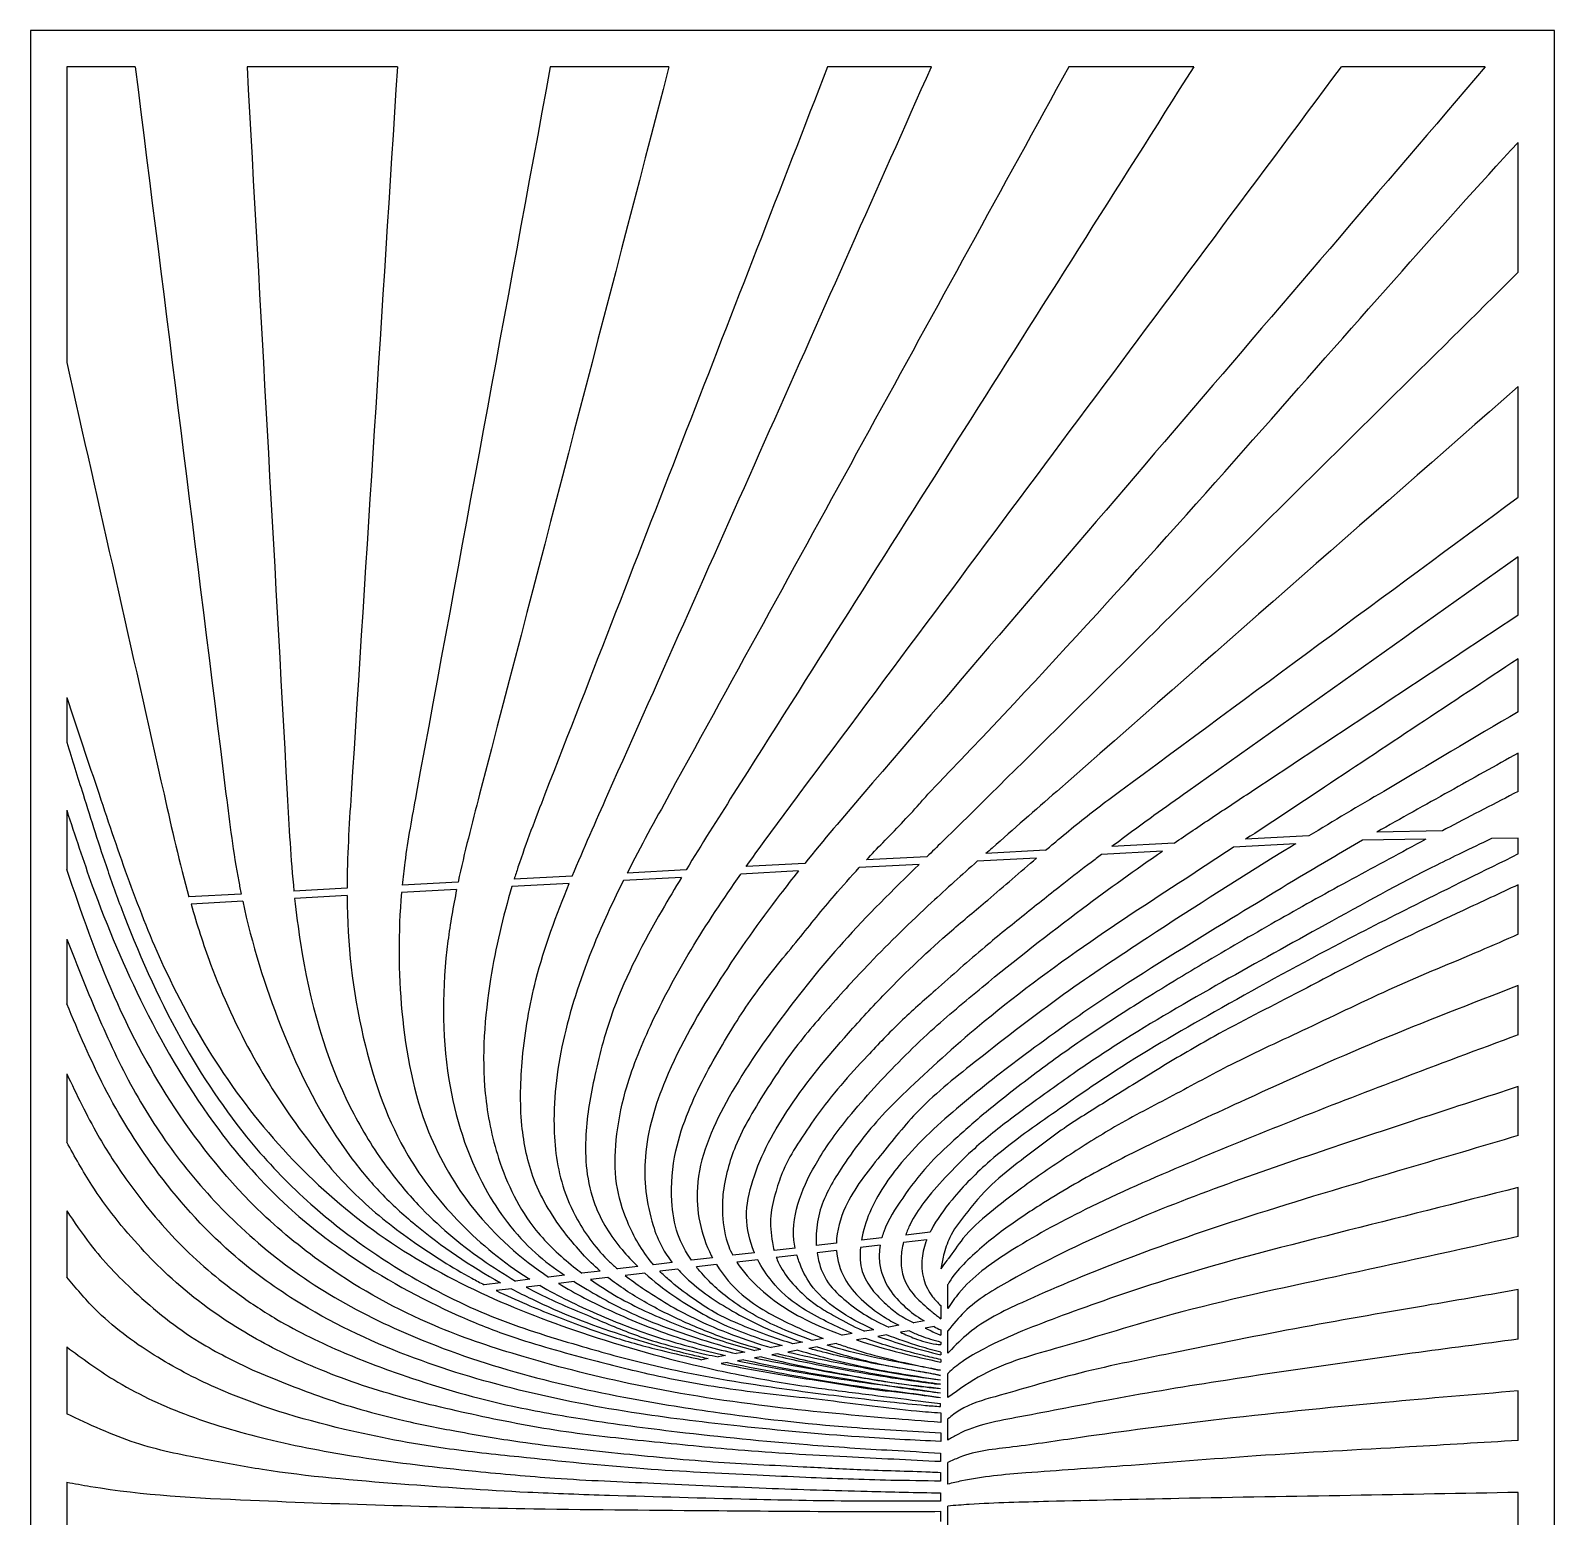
# Model space of a CAD drawing. Header units: millimetres. Extents: x 656 to 2776, y -1386 to 664.
# Drawn here: x 656 to 1706, y -360 to 664 of the extents above; entities that cross this region are included whole.
import ezdxf

# ---------------------------------------------------------------- set-up
doc = ezdxf.new("R2010")
doc.units = ezdxf.units.MM
doc.header["$MEASUREMENT"] = 0

msp = doc.modelspace()

# ---------------------------------------------------------------- linework, layer by layer
for p, q in [((656.2, 663.8), (656.2, -1386.2)), ((1706.2, 663.8), (656.2, 663.8)), ((1706.2, -1386.2), (1706.2, 663.8)), ((681.2, 638.8), (681.2, 435.1)), ((728.4, 638.8), (681.2, 638.8)), ((909, 638.8), (805.4, 638.8)), ((1096.1, 638.8), (1014.3, 638.8)), ((1276.9, 638.8), (1205.4, 638.8)), ((1457.6, 638.8), (1371.5, 638.8)), ((1658.5, 638.8), (1559.4, 638.8)), ((1681.2, 497.3), (1681.2, 586.8)), ((1681.2, 342.5), (1681.2, 418.7)), ((1681.2, 261.4), (1681.2, 301.4)), ((1681.2, 194.7), (1681.2, 231.2)), ((681.2, 204.4), (681.2, 173.7)), ((1681.2, 139.8), (1681.2, 166.2)), ((681.2, 126.8), (681.2, 86)), ((1537, 109.1), (1493.4, 106.8)), ((1617.6, 106.8), (1574, 106.2)), ((1629, 112.7), (1583.7, 111.7)), ((1681.2, 107.6), (1662.8, 107.4)), ((1681.2, 96.7), (1681.2, 107.6)), ((1273.8, 94.8), (1232.1, 92.6)), ((1355.6, 99.3), (1314.5, 97)), ((1436.1, 98.7), (1394.1, 96.4)), ((1444.1, 104.1), (1401.2, 101.8)), ((1527.9, 103.6), (1485.1, 101.3)), ((1107.9, 85.8), (1067.3, 83.6)), ((1185.4, 85), (1145.6, 82.8)), ((1189.6, 90.2), (1149.3, 88.1)), ((1268.4, 89.5), (1227.2, 87.3)), ((1349.4, 93.9), (1308.5, 91.7)), ((950.8, 77.3), (912.3, 75.2)), ((1027.4, 76.4), (987.9, 74.3)), ((1029.5, 81.5), (989.4, 79.4)), ((1104.7, 80.6), (1064.7, 78.4)), ((1681.2, 41.4), (1681.2, 75.5)), ((801.4, 69.1), (765.4, 67.2)), ((802.4, 64.2), (766.8, 62.2)), ((874.3, 73.1), (837.7, 71.1)), ((874.3, 68.1), (838.2, 66.1)), ((949.8, 72.2), (911.8, 70.1)), ((681.2, 38.1), (681.2, -6.5)), ((1681.2, -27.8), (1681.2, 6.1)), ((681.2, -54.7), (681.2, -101.7)), ((1681.2, -97.2), (1681.2, -63.5)), ((1681.2, -166.8), (1681.2, -133.1)), ((681.2, -149.1), (681.2, -194.8)), ((1242.7, -167.6), (1228.7, -169.3)), ((1276.1, -163.7), (1259.2, -165.7)), ((1155, -178), (1140.1, -179.7)), ((1183, -174.7), (1168.5, -176.4)), ((1211.4, -171.3), (1197.6, -172.9)), ((1211.5, -176.3), (1198.1, -177.9)), ((1241.6, -172.8), (1228, -174.4)), ((1273.7, -169), (1257.6, -170.9)), ((1074.6, -187.5), (1060.6, -189.1)), ((1098.3, -184.7), (1085.5, -186.2)), ((1126.1, -181.4), (1111.6, -183.1)), ((1128.8, -186.1), (1115, -187.7)), ((1157.3, -182.7), (1142.8, -184.4)), ((1184.2, -179.5), (1170, -181.2)), ((980.1, -198.6), (968.8, -200)), ((1000.3, -196.2), (990.4, -197.4)), ((1024.1, -193.4), (1013.2, -194.7)), ((1030.7, -197.7), (1019.9, -199)), ((1048.7, -190.5), (1036.1, -192)), ((1054, -194.9), (1042.1, -196.3)), ((1079.4, -191.9), (1065.9, -193.5)), ((1102.1, -189.2), (1089.8, -190.7)), ((987.7, -202.8), (977.1, -204)), ((1007.3, -200.5), (997.8, -201.6)), ((1288.3, -216.3), (1288.3, -199.9)), ((1681.2, -237.5), (1681.2, -203.3)), ((1283.3, -214.2), (1283.3, -223.4)), ((1237.3, -230.9), (1230.9, -232)), ((1254.5, -227.9), (1247.5, -229.1)), ((1271.8, -224.8), (1264.8, -226.1)), ((1278.7, -228.7), (1272.6, -229.8)), ((1283.2, -222.8), (1282.7, -222.9)), ((1188, -239.5), (1181.5, -240.6)), ((1202.4, -237), (1194.8, -238.3)), ((1211.6, -240.4), (1205, -241.6)), ((1222.4, -233.5), (1215.7, -234.6)), ((1231.5, -237), (1225.4, -238)), ((1245.9, -234.4), (1240.1, -235.5)), ((1261.8, -231.7), (1255.6, -232.7)), ((1283.3, -231), (1283.3, -234.6)), ((1283.3, -239.4), (1283.3, -241.2)), ((1288.3, -247), (1288.3, -231.7)), ((681.2, -242.8), (681.2, -288.9)), ((1123.2, -250.8), (1118.8, -251.6)), ((1135.1, -248.7), (1129.9, -249.6)), ((1148.3, -246.4), (1142.4, -247.4)), ((1147.7, -251.6), (1143.2, -252.4)), ((1159.8, -249.5), (1155.1, -250.3)), ((1159.4, -244.5), (1155.2, -245.2)), ((1174.1, -241.9), (1166.5, -243.2)), ((1170.9, -247.5), (1167, -248.2)), ((1184.9, -245.1), (1178, -246.3)), ((1198.2, -242.8), (1192.5, -243.8)), ((1283.3, -246.5), (1283.3, -248.2)), ((1283.3, -251.5), (1283.3, -253.3)), ((1136.3, -253.6), (1132.1, -254.3)), ((1288.3, -277.6), (1288.3, -261.1)), ((1283.2, -283.9), (1283.2, -281.8)), ((1681.2, -307.2), (1681.2, -273.1)), ((1283.3, -288.2), (1283.3, -294.8)), ((1288.3, -306.9), (1288.3, -292.3)), ((1283.3, -301.9), (1283.3, -307.9)), ((1283.2, -315.9), (1283.2, -321.8)), ((1288.2, -337.3), (1288.2, -322.4)), ((681.2, -335.9), (681.2, -383.1)), ((1283.2, -329.2), (1283.2, -335.2)), ((1283.2, -343.3), (1283.2, -348.9)), ((1681.2, -376.9), (1681.2, -343)), ((1283.2, -356), (1283.2, -363)), ((1288.2, -369.3), (1288.2, -352.4))]:
    msp.add_line(p, q)
for points, knots in [([(728.4, 638.8), (749.3, 471.8), (770.1, 304.8), (790.9, 137.8), (793.4, 117.7), (796.3, 94.7), (800.8, 72), (801.4, 69.1)], [-504.362395, -504.362395, -504.362395, -504.362395, 0, 0, 0, 60.852853, 69.519014, 69.519014, 69.519014, 69.519014]), ([(805.4, 638.8), (814.6, 471.8), (823.9, 304.8), (833.1, 137.8), (834.3, 115.6), (835.5, 93.3), (837.7, 71.1)], [-501.898719, -501.898719, -501.898719, -501.898719, 0, 0, 0, 66.919817, 66.919817, 66.919817, 66.919817]), ([(909, 638.8), (898.4, 471.8), (887.8, 304.8), (877.1, 137.8), (875.7, 116.3), (874.4, 94.7), (874.3, 73.1)], [-501.286706, -501.286706, -501.286706, -501.286706, 0, 0, 0, 64.789519, 64.789519, 64.789519, 64.789519]), ([(1014.3, 638.8), (983.5, 471.8), (952.7, 304.8), (921.9, 137.8), (919, 122.2), (915.2, 101.4), (912.8, 80.4), (912.3, 75.2)], [-509.126536, -509.126536, -509.126536, -509.126536, 0, 0, 0, 47.628782, 63.435909, 63.435909, 63.435909, 63.435909]), ([(1096.1, 638.8), (1052.6, 471.8), (1009.1, 304.8), (965.6, 137.8), (960.4, 117.7), (955.1, 97.6), (950.8, 77.3)], [-516.707177, -516.707177, -516.707177, -516.707177, 0, 0, 0, 62.299943, 62.299943, 62.299943, 62.299943]), ([(1205.4, 638.8), (1140.5, 471.8), (1075.6, 304.8), (1010.6, 137.8), (1004.2, 121.2), (996.6, 101.8), (990.3, 82.1), (989.4, 79.4)], [-537.13356, -537.13356, -537.13356, -537.13356, 0, 0, 0, 53.663658, 62.216823, 62.216823, 62.216823, 62.216823]), ([(1029.5, 81.5), (1037.4, 100.5), (1045.7, 119.1), (1054, 137.8), (1128.3, 304.8), (1202.6, 471.8), (1276.9, 638.8)], [543.431282, 543.431282, 543.431282, 543.431282, 604.836396, 604.836396, 604.836396, 1153.447746, 1153.447746, 1153.447746, 1153.447746]), ([(1371.5, 638.8), (1279.8, 471.8), (1188.1, 304.8), (1096.4, 137.8), (1086.5, 119.8), (1076.6, 101.9), (1067.3, 83.6)], [-570.571269, -570.571269, -570.571269, -570.571269, 0, 0, 0, 61.467747, 61.467747, 61.467747, 61.467747]), ([(1457.6, 638.8), (1351.9, 471.8), (1246.1, 304.8), (1140.4, 137.8), (1129.5, 120.6), (1118.5, 103.3), (1107.9, 85.8)], [-593.537705, -593.537705, -593.537705, -593.537705, 0, 0, 0, 61.3974, 61.3974, 61.3974, 61.3974]), ([(1149.3, 88.1), (1161.2, 104.8), (1173.5, 121.3), (1185.8, 137.8), (1310.3, 304.8), (1434.9, 471.8), (1559.4, 638.8)], [520.274778, 520.274778, 520.274778, 520.274778, 582.038783, 582.038783, 582.038783, 1207.028408, 1207.028408, 1207.028408, 1207.028408]), ([(1658.5, 638.8), (1515.6, 471.8), (1372.6, 304.8), (1229.7, 137.8), (1216.2, 122.1), (1202.7, 106.3), (1189.6, 90.2)], [-659.101632, -659.101632, -659.101632, -659.101632, 0, 0, 0, 62.185702, 62.185702, 62.185702, 62.185702]), ([(1232.1, 92.6), (1235.8, 96.6), (1248.1, 109.4), (1262.6, 124.1), (1272.5, 135.6), (1274.4, 137.8), (1435.6, 304.5), (1574.9, 472.2), (1681.2, 586.8)], [513.233145, 513.233145, 513.233145, 513.233145, 529.655543, 566.405079, 575.183445, 575.183445, 575.183445, 1201.679457, 1201.679457, 1201.679457, 1201.679457]), ([(1681.2, 497.3), (1560, 377.5), (1438.8, 257.7), (1317.6, 137.8), (1306.5, 126.9), (1292, 112.5), (1277.3, 98.2), (1273.8, 94.8)], [-511.374319, -511.374319, -511.374319, -511.374319, 0, 0, 0, 46.797356, 61.365946, 61.365946, 61.365946, 61.365946]), ([(681.2, 435.1), (703.5, 336), (725.9, 236.9), (748.2, 137.8), (753.5, 114.2), (758.8, 90.5), (765.4, 67.2)], [-304.589824, -304.589824, -304.589824, -304.589824, 0, 0, 0, 72.733691, 72.733691, 72.733691, 72.733691]), ([(1681.2, 418.7), (1575.2, 325.7), (1469.2, 232.8), (1363.2, 139.8), (1348.3, 126.8), (1332.1, 112.6), (1315.9, 98.3), (1314.5, 97)], [-422.955707, -422.955707, -422.955707, -422.955707, 0, 0, 0, 59.295196, 64.813181, 64.813181, 64.813181, 64.813181]), ([(1355.6, 99.3), (1357.9, 101.2), (1369.7, 111.2), (1386.5, 125), (1401.6, 136.1), (1406.6, 139.8), (1498.1, 207.4), (1589.7, 274.9), (1681.2, 342.5)], [511.909801, 511.909801, 511.909801, 511.909801, 520.981122, 558.193938, 577.095232, 577.095232, 577.095232, 918.311551, 918.311551, 918.311551, 918.311551]), ([(1681.2, 301.4), (1605.3, 247.5), (1529.5, 193.7), (1453.6, 139.8), (1445.8, 134.3), (1428.2, 121.8), (1410.8, 109), (1401.2, 101.8)], [-279.085423, -279.085423, -279.085423, -279.085423, 0, 0, 0, 28.681744, 64.775637, 64.775637, 64.775637, 64.775637]), ([(1444.1, 104.1), (1452.8, 110.1), (1470.5, 122), (1488.4, 133.8), (1497.4, 139.8), (1558.7, 180.3), (1619.9, 220.8), (1681.2, 261.4)], [524.228093, 524.228093, 524.228093, 524.228093, 555.900794, 588.452065, 588.452065, 588.452065, 808.772113, 808.772113, 808.772113, 808.772113]), ([(1681.2, 231.2), (1635.2, 200.8), (1589.3, 170.3), (1543.3, 139.8), (1526.7, 128.8), (1510, 117.8), (1493.4, 106.8)], [-165.425483, -165.425483, -165.425483, -165.425483, 0, 0, 0, 59.894072, 59.894072, 59.894072, 59.894072]), ([(681.2, 204.4), (688.6, 182.2), (696, 160), (703.5, 137.8), (716.9, 97.6), (738.8, 32.3), (785, -52.2), (834.6, -115), (895.6, -167.9), (965.5, -207.3), (1044.4, -237.1), (1107.6, -254.5), (1160.7, -265.3), (1196.5, -271), (1234.2, -275.6), (1261.9, -279.1), (1277.3, -281.1), (1283.2, -281.8)], [-70.057919, -70.057919, -70.057919, -70.057919, 0, 0, 0, 127.07916, 205.963176, 287.668786, 365.99705, 446.609584, 526.941796, 618.684324, 642.730675, 688.933411, 726.796661, 758.964378, 773.532218, 773.532218, 773.532218, 773.532218]), ([(1681.2, 194.7), (1650.3, 176.4), (1619.4, 158.1), (1588.5, 139.8), (1571.3, 129.7), (1554.1, 119.5), (1537, 109.1)], [-107.716928, -107.716928, -107.716928, -107.716928, 0, 0, 0, 59.962791, 59.962791, 59.962791, 59.962791]), ([(681.2, 173.7), (684.9, 161.7), (688.7, 149.8), (692.4, 137.8), (697.9, 120.3), (706.7, 92.4), (727.9, 33.6), (758.2, -33), (804.1, -100.3), (856.1, -152.9), (910.9, -191.8), (972.5, -223.1), (1028, -240.2), (1088.3, -257.2), (1148.5, -268.2), (1205.8, -275.8), (1244.8, -280.2), (1268.2, -282.7), (1279.8, -283.6), (1283.2, -283.9)], [-37.5669, -37.5669, -37.5669, -37.5669, 0, 0, 0, 55.120992, 87.741302, 187.593633, 273.645931, 330.606463, 408.644947, 474.239303, 536.956798, 582.365017, 662.279856, 720.226252, 755.720569, 780.151192, 790.6226, 790.6226, 790.6226, 790.6226]), ([(1681.2, 166.2), (1665.4, 157.4), (1649.6, 148.6), (1633.8, 139.8), (1617.1, 130.5), (1600.3, 121.2), (1583.7, 111.7)], [-54.217477, -54.217477, -54.217477, -54.217477, 0, 0, 0, 57.515474, 57.515474, 57.515474, 57.515474]), ([(1681.2, 139.8), (1665.4, 131.7), (1648, 122.7), (1630.6, 113.6), (1629, 112.7)], [0, 0, 0, 0, 53.381606, 58.809045, 58.809045, 58.809045, 58.809045]), ([(681.2, 126.8), (686.9, 109.4), (702, 63.2), (733.8, -12), (778.3, -87.4), (827.8, -143.5), (883.6, -186.8), (934.9, -215.1), (990.4, -237.5), (1034.4, -249.5), (1087, -263.1), (1142.8, -273.1), (1204.9, -278.9), (1251.8, -285.8), (1277.7, -287.8), (1283.3, -288.2)], [0, 0, 0, 0, 54.843271, 145.812918, 244.505616, 316.170143, 368.546018, 455.851199, 490.871588, 547.885935, 592.41539, 653.89244, 717.804165, 779.316829, 795.940847, 795.940847, 795.940847, 795.940847]), ([(1574, 106.2), (1566.6, 102), (1536.3, 84.4), (1476.9, 48), (1405.6, 4.8), (1343.9, -39.1), (1296.5, -75.8), (1258.5, -110.5), (1235.9, -143.3), (1229.8, -162.7), (1228.7, -169.3)], [68.686396, 68.686396, 68.686396, 68.686396, 94.039827, 173.75345, 277.672578, 344.030866, 400.768924, 457.406741, 498.237175, 518.073187, 518.073187, 518.073187, 518.073187]), ([(1617.6, 106.8), (1600.5, 97.7), (1566.9, 79.7), (1516.7, 51.8), (1468.2, 23.8), (1423.2, -3.5), (1382.8, -29.4), (1347.4, -55.1), (1317.3, -78.3), (1293.3, -99.4), (1273.1, -118.3), (1257.2, -139.6), (1246.3, -156.3), (1243.1, -166.2), (1242.7, -167.6)], [71.650913, 71.650913, 71.650913, 71.650913, 129.659784, 186.115913, 243.951171, 297.538583, 344.250029, 387.655796, 428.806698, 458.264128, 483.42036, 511.530003, 538.176473, 542.469553, 542.469553, 542.469553, 542.469553]), ([(1662.8, 107.4), (1647.4, 100), (1609.9, 82), (1550, 49), (1476.7, 8.4), (1419, -24.8), (1375.5, -53.6), (1346.3, -74.8), (1322.2, -92.6), (1302.4, -109.6), (1287.1, -125.2), (1272.3, -141.7), (1263.4, -155.2), (1260.1, -163.2), (1259.2, -165.7)], [24.973775, 24.973775, 24.973775, 24.973775, 62.188788, 149.544412, 230.334248, 313.607335, 348.848838, 386.81525, 422.019239, 438.696256, 464.922662, 487.503327, 505.267144, 513.155406, 513.155406, 513.155406, 513.155406]), ([(1394.1, 96.4), (1391.7, 94.6), (1383, 87.9), (1365.2, 74.2), (1340.9, 54.8), (1311, 30.8), (1283, 5.7), (1255.2, -18.6), (1234, -41), (1214.2, -62.4), (1198.2, -82.8), (1184.9, -102.3), (1175, -119.3), (1169.5, -136.2), (1165.2, -152.8), (1166.5, -166.7), (1168.1, -174.6), (1168.5, -176.4)], [73.740505, 73.740505, 73.740505, 73.740505, 82.694454, 106.574434, 141.216012, 176.010541, 221.504046, 253.991805, 286.692353, 314.06185, 341.356144, 364.37968, 384.834975, 400.135675, 417.515585, 435.899934, 441.415188, 441.415188, 441.415188, 441.415188]), ([(1183, -174.7), (1182.6, -172.9), (1180.7, -161.7), (1184.9, -140.2), (1199.1, -111.9), (1217.4, -86.9), (1243.6, -57.1), (1273.9, -26.6), (1322.4, 14), (1375.3, 55.7), (1417.5, 85.8), (1436.1, 98.7)], [130.316871, 130.316871, 130.316871, 130.316871, 135.748379, 164.469139, 193.551751, 230.365568, 257.147813, 312.566676, 359.070943, 446.752679, 514.625918, 514.625918, 514.625918, 514.625918]), ([(1485.1, 101.3), (1478.6, 97), (1447.4, 76.6), (1388.6, 38.7), (1320, -11.5), (1272, -54.6), (1237.9, -87.6), (1216.3, -116.1), (1199.8, -144.6), (1197.3, -163.4), (1197.5, -170.9), (1197.6, -172.9)], [69.819969, 69.819969, 69.819969, 69.819969, 93.214874, 181.720218, 279.494219, 347.862193, 375.161289, 421.716606, 455.227125, 471.843158, 477.840847, 477.840847, 477.840847, 477.840847]), ([(1527.9, 103.6), (1526.9, 103.1), (1492.5, 82.1), (1439, 47.9), (1366.3, -0.2), (1314.4, -40.6), (1269.8, -75.7), (1241.4, -111.6), (1218.2, -140.1), (1211.7, -162.7), (1211.4, -171.3)], [70.581991, 70.581991, 70.581991, 70.581991, 73.956906, 191.405655, 261.197007, 335.211894, 389.057329, 430.220765, 472.652801, 498.227354, 498.227354, 498.227354, 498.227354]), ([(1681.2, 96.7), (1657.5, 85), (1615.1, 64.1), (1544.9, 28.6), (1474.5, -10.2), (1409.2, -48), (1358.6, -83.5), (1320.6, -110), (1293.1, -137.9), (1280.3, -155.2), (1276.3, -163.3), (1276.1, -163.7)], [0, 0, 0, 0, 79.203191, 141.813336, 235.913825, 320.469105, 367.806177, 421.569022, 459.031863, 484.705904, 485.897995, 485.897995, 485.897995, 485.897995]), ([(1283.3, -294.8), (1271.4, -293.9), (1231.7, -290.7), (1159.7, -284.1), (1073.9, -270.4), (997.3, -250.9), (926.5, -227), (866.9, -194.1), (805.3, -144.4), (754.7, -81.7), (710.9, -0.6), (691.3, 56.5), (681.2, 86)], [0.794106, 0.794106, 0.794106, 0.794106, 36.330479, 120.525982, 217.585223, 296.63882, 357.305023, 441.498423, 499.092681, 593.852074, 680.933506, 774.518409, 774.518409, 774.518409, 774.518409]), ([(1185.4, 85), (1181.1, 79.7), (1162.1, 55.6), (1129.2, 8.9), (1094.5, -50.3), (1076.5, -109.1), (1081, -149.4), (1090.3, -173.3), (1095.7, -181.3), (1098.3, -184.7)], [68.922672, 68.922672, 68.922672, 68.922672, 89.374524, 161.02242, 240.15151, 294.616365, 342.270504, 358.369699, 371.092521, 371.092521, 371.092521, 371.092521]), ([(1111.6, -183.1), (1107.7, -177.5), (1100.7, -164.6), (1096.7, -138.5), (1099.2, -109.5), (1111.4, -73), (1131.3, -36.5), (1156.4, 3.4), (1184.2, 36.3), (1207, 65), (1221.4, 81), (1227.2, 87.3)], [193.495484, 193.495484, 193.495484, 193.495484, 213.780323, 236.842506, 271.638911, 300.142534, 351.687254, 395.978216, 441.373849, 480.450216, 506.031936, 506.031936, 506.031936, 506.031936]), ([(1268.4, 89.5), (1250.5, 72.1), (1216.6, 38.6), (1172.3, -16.7), (1135, -70.9), (1110.4, -127.5), (1118, -166), (1125.8, -180.8), (1126.1, -181.4)], [68.962387, 68.962387, 68.962387, 68.962387, 143.861156, 211.906771, 280.657062, 342.394859, 390.237055, 392.041827, 392.041827, 392.041827, 392.041827]), ([(1308.5, 91.7), (1297.9, 82.3), (1272.6, 59.6), (1238, 26), (1205.4, -9.7), (1181.4, -37.9), (1164.4, -63.7), (1151.8, -84), (1142.1, -102.7), (1136.2, -120.8), (1132.9, -136.7), (1132.7, -154.6), (1135, -169), (1139, -177.7), (1140.1, -179.7)], [72.868174, 72.868174, 72.868174, 72.868174, 115.27324, 174.874611, 217.428254, 260.356702, 285.860681, 309.88892, 331.992805, 348.888806, 366.789695, 380.438739, 402.661389, 409.413754, 409.413754, 409.413754, 409.413754]), ([(1155, -178), (1155, -177.8), (1151.7, -170), (1147.6, -153), (1155.4, -117.5), (1179.3, -74.2), (1213.3, -33.4), (1250.6, 7.1), (1282.8, 37.6), (1318.8, 67.4), (1338.1, 84.3), (1349.4, 93.9)], [154.06185, 154.06185, 154.06185, 154.06185, 154.555384, 179.457682, 204.69718, 261.479233, 326.343745, 363.68658, 426.5977, 459.302027, 503.689805, 503.689805, 503.689805, 503.689805]), ([(987.9, 74.3), (981.6, 53.4), (970.7, 6.5), (965.8, -57.4), (977.7, -116.6), (998.2, -159), (1022.8, -181.7), (1034.2, -190.6), (1036.1, -192)], [67.545457, 67.545457, 67.545457, 67.545457, 132.886695, 211.729971, 257.391995, 313.110736, 349.281315, 356.500835, 356.500835, 356.500835, 356.500835]), ([(1048.7, -190.5), (1040.2, -183.1), (1022.5, -163.8), (1001.6, -130.3), (992.9, -87.6), (994.3, -40.9), (1003.8, 15.6), (1018.5, 54.7), (1027.4, 76.4), (1027.4, 76.4)], [250.153574, 250.153574, 250.153574, 250.153574, 284.110417, 328.209686, 366.646016, 413.086313, 467.738737, 537.829114, 537.895492, 537.895492, 537.895492, 537.895492]), ([(1064.7, 78.4), (1058, 65), (1042.3, 31.6), (1023.3, -23.1), (1014.6, -80.8), (1019.4, -125.9), (1033.8, -158.9), (1047.9, -177.7), (1058.7, -187.5), (1060.6, -189.1)], [67.235597, 67.235597, 67.235597, 67.235597, 112.328339, 177.857025, 240.507594, 286.074076, 311.44981, 347.806204, 355.263789, 355.263789, 355.263789, 355.263789]), ([(1104.7, 80.6), (1100.2, 73.1), (1082.8, 43.8), (1059.2, -0.5), (1044.8, -53.7), (1036.8, -98.6), (1040.3, -142.1), (1058.9, -171), (1070.8, -183.8), (1074.6, -187.5)], [67.449293, 67.449293, 67.449293, 67.449293, 93.746262, 169.6281, 217.026057, 258.21669, 306.857669, 343.117201, 359.027089, 359.027089, 359.027089, 359.027089]), ([(1085.5, -186.2), (1085.2, -185.8), (1077.6, -177), (1067.2, -158.8), (1058.4, -129.6), (1059, -98.9), (1066.1, -62), (1083.9, -18), (1111, 32), (1133.6, 65.8), (1145.6, 82.8)], [217.719654, 217.719654, 217.719654, 217.719654, 219.263664, 252.545057, 279.673667, 309.83685, 343.453526, 392.040838, 451.48561, 513.896049, 513.896049, 513.896049, 513.896049]), ([(1681.2, 75.5), (1668.5, 69.6), (1631.9, 52.6), (1580.3, 28.2), (1523.7, -1.9), (1477.4, -25.1), (1434.1, -50.7), (1399.8, -72.2), (1367, -92.4), (1341.5, -112.1), (1317.3, -130.8), (1301.6, -149.4), (1289.6, -165.5), (1285.4, -178.6), (1283.9, -186), (1283.3, -189.1)], [0, 0, 0, 0, 41.992067, 121.287671, 171.140242, 234.083642, 276.855681, 321.898346, 355.423667, 392.327686, 418.547958, 446.918699, 465.268834, 478.151478, 487.781331, 487.781331, 487.781331, 487.781331]), ([(802.4, 64.2), (808.7, 34.8), (827.9, -27.1), (861.6, -95), (897.4, -137.5), (930.5, -167.6), (959.3, -187), (980.1, -198.6)], [74.581479, 74.581479, 74.581479, 74.581479, 164.812769, 268.201392, 298.964493, 330.996268, 402.294018, 402.294018, 402.294018, 402.294018]), ([(838.2, 66.1), (839.3, 55.9), (845.6, 5.7), (863.4, -59.1), (898.6, -116.2), (928, -151.6), (958.5, -177.5), (982.5, -192.8), (990.4, -197.4)], [71.923248, 71.923248, 71.923248, 71.923248, 102.884854, 223.390841, 269.323181, 303.190985, 361.062164, 388.470661, 388.470661, 388.470661, 388.470661]), ([(874.3, 68.1), (874.3, 65.8), (874.7, 31.1), (882.5, -30.7), (908.9, -105.5), (949.7, -157.6), (980.6, -183.7), (998.8, -195.3), (1000.3, -196.2)], [69.800354, 69.800354, 69.800354, 69.800354, 76.666925, 174.028733, 255.299585, 310.973471, 370.339082, 375.718626, 375.718626, 375.718626, 375.718626]), ([(911.8, 70.1), (909.5, 42.9), (909.7, -13), (923.8, -89.1), (960.7, -152.2), (993.9, -181.9), (1013.2, -194.7)], [68.488822, 68.488822, 68.488822, 68.488822, 150.575168, 235.178257, 297.18349, 366.481779, 366.481779, 366.481779, 366.481779]), ([(949.8, 72.2), (947.4, 60.5), (939.9, 17.4), (939, -53.7), (962.4, -128.5), (995.3, -172.3), (1017.1, -188.7), (1024.1, -193.4)], [67.473713, 67.473713, 67.473713, 67.473713, 103.41056, 198.753941, 277.580803, 334.109202, 359.430015, 359.430015, 359.430015, 359.430015]), ([(766.8, 62.2), (770.8, 48.3), (782.5, 11.9), (807.7, -43.1), (843.2, -96.6), (879.9, -140.1), (919.7, -171), (949.4, -189.8), (966, -198.5), (968.8, -200)], [77.85916, 77.85916, 77.85916, 77.85916, 121.324374, 192.488979, 258.521477, 313.509846, 362.416345, 409.054355, 418.648504, 418.648504, 418.648504, 418.648504]), ([(681.2, 38.1), (688.5, 19.5), (702.8, -16.5), (727.3, -68.5), (758.8, -116.1), (798.6, -160.3), (848, -199.9), (911.1, -233.8), (984.2, -260), (1058.4, -276.9), (1137.6, -289.7), (1210.4, -297.9), (1262.8, -300.8), (1283.3, -301.9)], [0, 0, 0, 0, 59.808557, 116.233573, 172.037305, 230.345075, 294.122192, 360.953254, 444.228185, 526.4716, 588.932824, 684.645844, 746.198945, 746.198945, 746.198945, 746.198945]), ([(1681.2, 41.4), (1672.4, 37.5), (1644, 25.1), (1594.8, 5.2), (1538.4, -22.6), (1486.8, -45.9), (1443.3, -69.9), (1404.9, -89.5), (1370.5, -111.4), (1341.7, -131), (1317.5, -149.8), (1299.6, -165.4), (1291.5, -178.3), (1287.8, -182.9), (1283.3, -189.1)], [0, 0, 0, 0, 28.925089, 92.911637, 159.13347, 217.40265, 262.744734, 308.250936, 346.425916, 384.97468, 412.771762, 438.387266, 455.773678, 457.944382, 457.944382, 457.944382, 457.944382]), ([(1681.2, 6.1), (1648.8, -6.4), (1585.5, -30.8), (1502.9, -67.9), (1439.6, -97.2), (1391.9, -121), (1356.3, -141.8), (1324, -163.4), (1303.1, -181), (1291.3, -194.2), (1288.6, -199.4), (1288.3, -199.9)], [0, 0, 0, 0, 104.200271, 203.403474, 271.643083, 313.469936, 363.118181, 395.233244, 429.798108, 445.406668, 447.4134, 447.4134, 447.4134, 447.4134]), ([(1283.3, -307.9), (1264.5, -307), (1218.4, -304.7), (1149.1, -298.1), (1070.8, -288.9), (993.8, -274.1), (913.4, -250), (846.3, -218), (786.9, -174.4), (742.6, -124.4), (706.1, -65.4), (689.4, -25.9), (681.2, -6.5)], [0.239206, 0.239206, 0.239206, 0.239206, 56.470666, 138.756224, 208.896061, 293.083274, 373.542972, 460.220384, 514.693804, 593.668571, 658.871017, 721.996787, 721.996787, 721.996787, 721.996787]), ([(1681.2, -27.8), (1653.5, -38.1), (1577.2, -66.6), (1477.4, -105.7), (1387.4, -144.9), (1334.3, -173.7), (1301.5, -197), (1290.6, -212.6), (1288.3, -216.3)], [0, 0, 0, 0, 88.753486, 244.26373, 321.765371, 382.527768, 426.462916, 439.561357, 439.561357, 439.561357, 439.561357]), ([(681.2, -54.7), (688, -69), (700.3, -94.7), (725.9, -133.9), (757.1, -172.1), (793, -202.8), (831.5, -228), (870.1, -246.7), (924.4, -267), (979.8, -282.8), (1042.6, -293.7), (1110.3, -302.6), (1180.9, -309.6), (1241.5, -313.6), (1272.1, -315.2), (1283.2, -315.9)], [0, 0, 0, 0, 47.404639, 85.44373, 140.060581, 194.983165, 226.119408, 277.93854, 323.402536, 399.837603, 450.312797, 514.57339, 604.667151, 663.063615, 696.642012, 696.642012, 696.642012, 696.642012]), ([(1681.2, -63.5), (1637.4, -77.7), (1544.3, -108), (1425.6, -149.3), (1343.5, -189.4), (1303.6, -212.9), (1291.9, -227.1), (1288.3, -231.7)], [0, 0, 0, 0, 138.102739, 294.001904, 375.444455, 413.327311, 430.686718, 430.686718, 430.686718, 430.686718]), ([(1283.2, -321.8), (1261.7, -320.7), (1215.1, -318.5), (1148.1, -314.7), (1082.4, -307.9), (1021, -301.6), (961.3, -289.8), (902.2, -275.8), (848.5, -256.7), (796.8, -230.2), (759.1, -202.3), (725.5, -168), (701.1, -137.8), (686.7, -111.7), (681.2, -101.7)], [0.882405, 0.882405, 0.882405, 0.882405, 65.645554, 140.702634, 202.287758, 263.65069, 325.854996, 384.64902, 445.827387, 496.129233, 558.861058, 585.163489, 640.212182, 674.502382, 674.502382, 674.502382, 674.502382]), ([(1681.2, -97.2), (1655.5, -104.8), (1595.7, -122.5), (1502.7, -149.9), (1413.9, -180.3), (1347.7, -207.9), (1307.7, -227.1), (1293.2, -242), (1288.6, -246.7), (1288.3, -247)], [0, 0, 0, 0, 80.230952, 187.217193, 290.900704, 361.199321, 403.356989, 421.88584, 423.141715, 423.141715, 423.141715, 423.141715]), ([(1681.2, -133.1), (1639.6, -143.5), (1556.5, -164.3), (1450.9, -191.3), (1370.4, -219.7), (1325, -237.1), (1299.3, -251.7), (1291.3, -258), (1288.3, -261), (1288.3, -261.1)], [0, 0, 0, 0, 128.738745, 257.121831, 326.461253, 384.853927, 402.4712, 414.960811, 415.246391, 415.246391, 415.246391, 415.246391]), ([(681.2, -149.1), (686.4, -156.8), (699.8, -177), (730, -208), (767.3, -238.3), (796.9, -252.7), (809.5, -258.8)], [0, 0, 0, 0, 27.978546, 72.61265, 129.255737, 171.115606, 171.115606, 171.115606, 171.115606]), ([(1681.2, -166.8), (1639.3, -176.1), (1559.7, -193.7), (1453.5, -215.9), (1373.6, -241.3), (1319.4, -255.5), (1296, -272), (1288.3, -277.6)], [0, 0, 0, 0, 128.878608, 244.616107, 324.693097, 381.391562, 410.097919, 410.097919, 410.097919, 410.097919]), ([(1198.1, -177.9), (1198.4, -179.7), (1199.8, -187), (1205, -199.7), (1218, -211.3), (1231.8, -221.8), (1242.3, -226.7), (1247.5, -229.1)], [482.828546, 482.828546, 482.828546, 482.828546, 488.391117, 505.023398, 522.782835, 539.811118, 557.116925, 557.116925, 557.116925, 557.116925]), ([(1211.5, -176.3), (1212, -183.1), (1215.6, -195.8), (1228.4, -210.6), (1241.6, -220.8), (1250.8, -226), (1254.5, -227.9)], [503.213668, 503.213668, 503.213668, 503.213668, 523.378, 541.519378, 560.904025, 573.205977, 573.205977, 573.205977, 573.205977]), ([(1228, -174.4), (1227.5, -179.9), (1227.8, -190.4), (1235.6, -203.6), (1244.8, -212.7), (1254.2, -220.9), (1261.1, -224.3), (1264.8, -226.1)], [523.170281, 523.170281, 523.170281, 523.170281, 539.707935, 553.674534, 567.733666, 578.594725, 590.871917, 590.871917, 590.871917, 590.871917]), ([(1241.6, -172.8), (1240.9, -176.8), (1240.5, -187.4), (1246.5, -202.9), (1258.3, -215.4), (1267, -221.9), (1271.6, -224.7), (1271.8, -224.8)], [547.699618, 547.699618, 547.699618, 547.699618, 559.840077, 579.078544, 595.545978, 610.904237, 611.624143, 611.624143, 611.624143, 611.624143]), ([(1257.6, -170.9), (1257.5, -171.2), (1256.6, -175.2), (1255.5, -182.8), (1256.8, -195.1), (1263.9, -207), (1273.3, -215.3), (1279.2, -220.1), (1281.1, -221.7), (1281.9, -222.3), (1282.6, -222.8), (1283.3, -223.4)], [518.59331, 518.59331, 518.59331, 518.59331, 519.762839, 530.696793, 541.630742, 556.038499, 571.133226, 578.839459, 578.839459, 578.839459, 581.571169, 581.571169, 581.571169, 581.571169]), ([(1273.7, -169), (1272.1, -173), (1269.7, -182), (1270.6, -196), (1276.2, -207.2), (1281.3, -212.3), (1283.3, -214.2)], [491.660801, 491.660801, 491.660801, 491.660801, 504.629475, 519.167471, 532.881817, 540.957883, 540.957883, 540.957883, 540.957883]), ([(1194.8, -238.3), (1186.6, -235.5), (1166.7, -227.8), (1139.2, -212.4), (1122, -196.5), (1115.4, -188.2), (1115, -187.7)], [92.050091, 92.050091, 92.050091, 92.050091, 118.106425, 156.304853, 185.829555, 187.790127, 187.790127, 187.790127, 187.790127]), ([(1128.8, -186.1), (1133.6, -193.9), (1148.5, -211.1), (1175.6, -225.5), (1195, -234), (1202.4, -237)], [397.426989, 397.426989, 397.426989, 397.426989, 424.711439, 464.406715, 488.259316, 488.259316, 488.259316, 488.259316]), ([(1142.8, -184.4), (1145, -187.7), (1152.6, -197.6), (1167.4, -210.6), (1189.3, -224.4), (1205.7, -231), (1215.4, -234.6), (1215.7, -234.6)], [414.845723, 414.845723, 414.845723, 414.845723, 426.568749, 451.793661, 473.632931, 503.959304, 504.650993, 504.650993, 504.650993, 504.650993]), ([(1222.4, -233.5), (1221, -232.9), (1214.2, -230), (1202, -224.1), (1183.8, -214.4), (1168.1, -200.3), (1160, -188.1), (1157.3, -182.7)], [64.484123, 64.484123, 64.484123, 64.484123, 69.209754, 86.453549, 105.082742, 130.937565, 148.827168, 148.827168, 148.827168, 148.827168]), ([(1170, -181.2), (1170.2, -181.7), (1172.2, -187), (1178.7, -197), (1188.8, -207.2), (1199.4, -215.4), (1211.4, -222.2), (1222.1, -228.2), (1229.4, -231.4), (1230.9, -232)], [446.493892, 446.493892, 446.493892, 446.493892, 448.142057, 463.42708, 481.62028, 491.130812, 503.621627, 523.006659, 527.690439, 527.690439, 527.690439, 527.690439]), ([(1237.3, -230.9), (1228.4, -227), (1212.4, -218.5), (1193.9, -202.4), (1187, -188), (1184.7, -181), (1184.2, -179.5)], [49.022861, 49.022861, 49.022861, 49.022861, 78.031123, 103.18458, 120.874285, 125.288042, 125.288042, 125.288042, 125.288042]), ([(1283.2, -335.2), (1271.8, -335), (1240.8, -334.7), (1198.7, -333.1), (1142, -330.5), (1076, -327.3), (1004.4, -319.8), (935.3, -312.6), (864.8, -299.1), (796.7, -278.8), (739.6, -248.8), (704.8, -222.9), (687.4, -202.2), (681.2, -194.8)], [0.940391, 0.940391, 0.940391, 0.940391, 35.243938, 93.95641, 127.37884, 205.524969, 292.129507, 343.2825, 413.79523, 507.351476, 555.139817, 606.867382, 635.976307, 635.976307, 635.976307, 635.976307]), ([(1019.9, -199), (1031.7, -206.2), (1058.5, -219.7), (1099.4, -236.3), (1128.7, -244.2), (1142.4, -247.4)], [374.362965, 374.362965, 374.362965, 374.362965, 415.815838, 464.312729, 506.480534, 506.480534, 506.480534, 506.480534]), ([(1030.7, -197.7), (1033.6, -199.6), (1048.1, -208.4), (1079.7, -225.2), (1117, -237.4), (1141.7, -244.6), (1148.3, -246.4)], [367.216523, 367.216523, 367.216523, 367.216523, 377.701845, 417.874762, 474.288583, 494.988013, 494.988013, 494.988013, 494.988013]), ([(1042.1, -196.3), (1048.2, -200.7), (1066.3, -212.3), (1097.9, -226.5), (1129.7, -238.1), (1148.7, -243.5), (1155.2, -245.2)], [363.831391, 363.831391, 363.831391, 363.831391, 386.264301, 428.441737, 467.405656, 487.56204, 487.56204, 487.56204, 487.56204]), ([(1159.4, -244.5), (1152.2, -242.5), (1134.7, -237.3), (1107.7, -226.5), (1079.4, -212.5), (1061.9, -201.1), (1054, -194.9)], [126.210856, 126.210856, 126.210856, 126.210856, 148.563229, 180.994166, 213.216968, 243.244263, 243.244263, 243.244263, 243.244263]), ([(1065.9, -193.5), (1069.8, -196.6), (1085, -207.5), (1109.3, -222), (1139.5, -234.6), (1157.5, -240.7), (1166.5, -243.2)], [362.186508, 362.186508, 362.186508, 362.186508, 376.922565, 418.102366, 447.022979, 474.938256, 474.938256, 474.938256, 474.938256]), ([(1079.4, -191.9), (1085.7, -197.6), (1103.6, -211.4), (1135, -229.4), (1161.2, -238), (1174.1, -241.9)], [365.56964, 365.56964, 365.56964, 365.56964, 390.868778, 433.16376, 473.401462, 473.401462, 473.401462, 473.401462]), ([(1181.5, -240.6), (1176.1, -239), (1163.9, -235), (1146.1, -227.9), (1127.9, -219.9), (1111.3, -208.7), (1098.8, -199.3), (1091.7, -192.6), (1089.8, -190.7)], [107.107965, 107.107965, 107.107965, 107.107965, 122.957811, 143.461339, 164.559204, 182.41535, 203.319677, 211.51916, 211.51916, 211.51916, 211.51916]), ([(1102.1, -189.2), (1104.5, -191.9), (1116.5, -203.8), (1137.5, -217.2), (1164.1, -231.1), (1179.9, -236.8), (1188, -239.5)], [377.035319, 377.035319, 377.035319, 377.035319, 387.606264, 427.134152, 451.567366, 477.333134, 477.333134, 477.333134, 477.333134]), ([(977.1, -204), (983.9, -207.3), (1003.4, -216), (1030.4, -226.5), (1061.2, -237.5), (1088.9, -244.9), (1109.3, -249.5), (1118.8, -251.6)], [427.836473, 427.836473, 427.836473, 427.836473, 450.648621, 491.831278, 514.785732, 548.618273, 577.68706, 577.68706, 577.68706, 577.68706]), ([(987.7, -202.8), (992.3, -205.2), (1016.6, -217.5), (1057.9, -233.6), (1099.3, -245.3), (1119.6, -250), (1123.2, -250.8)], [410.935561, 410.935561, 410.935561, 410.935561, 426.350624, 492.41498, 543.893088, 555.048067, 555.048067, 555.048067, 555.048067]), ([(997.8, -201.6), (1001.5, -203.6), (1016.6, -211.4), (1043.1, -222.2), (1079.9, -238.2), (1109.1, -245.2), (1127.1, -249.1), (1129.9, -249.6)], [396.972175, 396.972175, 396.972175, 396.972175, 409.441307, 448.131188, 482.607006, 529.550303, 537.95479, 537.95479, 537.95479, 537.95479]), ([(1007.3, -200.5), (1019.9, -207.8), (1047, -220.9), (1089.6, -237.5), (1119.8, -245.1), (1135.1, -248.7)], [383.866774, 383.866774, 383.866774, 383.866774, 427.59618, 473.830336, 520.92529, 520.92529, 520.92529, 520.92529]), ([(1681.2, -203.3), (1661.3, -206.8), (1611.9, -215.4), (1532.1, -228.8), (1450.1, -245.6), (1378.8, -259.9), (1330.8, -274.4), (1300.5, -282.7), (1290.9, -290.2), (1288.3, -292.3)], [0, 0, 0, 0, 60.590835, 150.540262, 242.62691, 311.804854, 368.015111, 394.201287, 404.245957, 404.245957, 404.245957, 404.245957]), ([(1272.6, -229.8), (1275.4, -231.1), (1278.9, -232.9), (1282.5, -234.3), (1283.3, -234.6)], [599.441636, 599.441636, 599.441636, 599.441636, 608.721743, 611.175258, 611.175258, 611.175258, 611.175258]), ([(1211.6, -240.4), (1214.6, -241.5), (1232.7, -247.7), (1256.8, -253.4), (1277.7, -257.8), (1283.2, -258.9)], [498.077768, 498.077768, 498.077768, 498.077768, 507.493439, 555.759589, 571.828753, 571.828753, 571.828753, 571.828753]), ([(1225.4, -238), (1235.4, -241.3), (1254.6, -246.9), (1274.1, -251.3), (1283.3, -253.3)], [514.958061, 514.958061, 514.958061, 514.958061, 546.583876, 574.813111, 574.813111, 574.813111, 574.813111]), ([(1283.3, -251.5), (1279.3, -250.6), (1267.3, -247.9), (1250, -243.2), (1236.8, -238.9), (1231.5, -237)], [0.968831, 0.968831, 0.968831, 0.968831, 13.215589, 37.938059, 54.749544, 54.749544, 54.749544, 54.749544]), ([(1240.1, -235.5), (1241, -235.8), (1247.8, -238.2), (1262.1, -242.8), (1275.7, -246.3), (1283.3, -248.2)], [537.529752, 537.529752, 537.529752, 537.529752, 540.464859, 559.206884, 582.550926, 582.550926, 582.550926, 582.550926]), ([(1283.3, -246.5), (1278.5, -245.2), (1265.9, -241.6), (1253.5, -237.4), (1245.9, -234.4)], [0.438892, 0.438892, 0.438892, 0.438892, 15.268178, 39.722766, 39.722766, 39.722766, 39.722766]), ([(1255.6, -232.7), (1258.9, -234.2), (1266.7, -237.6), (1276, -240.6), (1282.1, -241.1), (1283.3, -241.2)], [565.995953, 565.995953, 565.995953, 565.995953, 576.652154, 591.646013, 595.021402, 595.021402, 595.021402, 595.021402]), ([(1261.8, -231.7), (1264.2, -232.9), (1271.2, -236.1), (1278.5, -238.1), (1283.3, -239.4)], [581.476892, 581.476892, 581.476892, 581.476892, 589.571792, 604.301653, 604.301653, 604.301653, 604.301653]), ([(1681.2, -237.5), (1656.8, -240.7), (1589.5, -249.5), (1496.2, -262.9), (1405.8, -277.6), (1344.8, -289.9), (1305.5, -296.7), (1290.5, -305.5), (1288.3, -306.9)], [0, 0, 0, 0, 73.762118, 203.69617, 283.04411, 347.615845, 392.034367, 399.855234, 399.855234, 399.855234, 399.855234]), ([(681.2, -242.8), (691.8, -250.6), (716.9, -269.1), (763.3, -290.9), (820.5, -307.5), (887.8, -320.3), (954.3, -327.7), (1022, -334), (1088.7, -336.6), (1160.4, -340.2), (1226.3, -342.1), (1266.4, -343), (1283.2, -343.3)], [0, 0, 0, 0, 39.320172, 93.415657, 152.522565, 217.757541, 298.672331, 353.297221, 421.668737, 498.94666, 568.640685, 619.280889, 619.280889, 619.280889, 619.280889]), ([(1147.7, -251.6), (1156.9, -253.7), (1181.3, -258.9), (1220.4, -265), (1256.3, -271.1), (1277, -273.6), (1283.2, -274.5)], [533.800074, 533.800074, 533.800074, 533.800074, 561.97791, 608.674757, 652.549295, 671.283362, 671.283362, 671.283362, 671.283362]), ([(1155.1, -250.3), (1176.3, -254.8), (1210.3, -260.6), (1252.7, -268.2), (1274.6, -270.2), (1283.2, -271.4)], [519.446866, 519.446866, 519.446866, 519.446866, 583.888353, 622.236267, 649.682227, 649.682227, 649.682227, 649.682227]), ([(1159.8, -249.5), (1162.3, -250.1), (1182.3, -255.1), (1220, -262.4), (1258.7, -268.9), (1279.7, -271.1), (1283.2, -271.4)], [506.90974, 506.90974, 506.90974, 506.90974, 514.669634, 568.817623, 621.819426, 632.32529, 632.32529, 632.32529, 632.32529]), ([(1167, -248.2), (1173.4, -249.8), (1189.9, -253.4), (1215.8, -258.3), (1247.5, -263.8), (1269.5, -266.9), (1279.9, -268.2), (1283.2, -268.5)], [499.792366, 499.792366, 499.792366, 499.792366, 519.538148, 550.29052, 579.476563, 615.373932, 618.033181, 618.033181, 618.033181, 618.033181]), ([(1283.2, -268.5), (1275.7, -267.5), (1255.7, -264.7), (1225.2, -259.3), (1194.2, -253.3), (1177.8, -249.3), (1170.9, -247.5)], [0.075141, 0.075141, 0.075141, 0.075141, 19.540494, 63.81503, 92.774808, 114.322728, 114.322728, 114.322728, 114.322728]), ([(1178, -246.3), (1187.9, -248.7), (1212, -253.6), (1246.9, -260.3), (1272.2, -264.1), (1283.2, -265.4)], [486.873341, 486.873341, 486.873341, 486.873341, 517.423058, 560.5587, 594.105968, 594.105968, 594.105968, 594.105968]), ([(1184.9, -245.1), (1200.5, -249.5), (1233, -257.9), (1266.2, -262.9), (1283.2, -265.4)], [484.687326, 484.687326, 484.687326, 484.687326, 533.184301, 585.072115, 585.072115, 585.072115, 585.072115]), ([(1283.2, -262.4), (1277.6, -261.4), (1263.8, -258.8), (1235.7, -254.1), (1212.6, -249.1), (1195.8, -244.7), (1192.5, -243.8)], [1.651092, 1.651092, 1.651092, 1.651092, 18.926496, 45.779487, 86.64608, 96.284872, 96.284872, 96.284872, 96.284872]), ([(1198.2, -242.8), (1210.1, -246.5), (1234.8, -253.8), (1260.9, -258.2), (1277.6, -261.1), (1283.2, -262.4)], [488.062445, 488.062445, 488.062445, 488.062445, 525.582122, 565.887741, 575.159071, 575.159071, 575.159071, 575.159071]), ([(1283.2, -258.9), (1277.7, -257.8), (1261.9, -254.8), (1235.9, -250), (1215.1, -244.7), (1205, -241.6)], [1.033952, 1.033952, 1.033952, 1.033952, 16.959711, 49.430284, 81.265819, 81.265819, 81.265819, 81.265819]), ([(809.5, -258.8), (824.5, -265), (858.2, -278.9), (905.4, -292.3), (952, -301.4), (1001.1, -309.8), (1060.1, -315.9), (1125.2, -322.3), (1181.1, -324.8), (1230.9, -327.6), (1262.5, -328.3), (1280.8, -329.1), (1283.2, -329.2)], [0, 0, 0, 0, 48.508822, 109.566126, 146.693214, 190.858256, 258.845161, 324.673613, 387.054103, 426.684346, 474.410094, 481.728953, 481.728953, 481.728953, 481.728953]), ([(1132.1, -254.3), (1146, -257.1), (1171.1, -261.6), (1207.5, -267.3), (1240.1, -272.7), (1265.6, -275), (1279.5, -277.3), (1283.2, -277.6)], [591.27102, 591.27102, 591.27102, 591.27102, 633.866971, 667.651378, 702.011575, 732.827202, 744.335288, 744.335288, 744.335288, 744.335288]), ([(1136.3, -253.6), (1146.4, -255.7), (1179, -262), (1227.9, -270.6), (1266.9, -275), (1283.2, -277.6)], [568.352464, 568.352464, 568.352464, 568.352464, 599.421305, 667.946976, 717.207144, 717.207144, 717.207144, 717.207144]), ([(1143.2, -252.4), (1156, -254.9), (1190.9, -261.3), (1237.4, -268.6), (1270.1, -272.2), (1283.2, -274.5)], [551.605814, 551.605814, 551.605814, 551.605814, 590.715842, 658.181352, 693.601168, 693.601168, 693.601168, 693.601168]), ([(1681.2, -273.1), (1650.6, -275.6), (1579.9, -281.6), (1479.4, -291.8), (1393.8, -302.8), (1336.3, -311.7), (1304.8, -314.6), (1290.8, -321.2), (1288.2, -322.4)], [0, 0, 0, 0, 92.087606, 212.703107, 303.444502, 350.445087, 388.037212, 396.626451, 396.626451, 396.626451, 396.626451]), ([(1283.2, -348.9), (1265.3, -349), (1221.4, -349.3), (1145.4, -347.7), (1068.5, -345.6), (988.4, -342.9), (908.7, -337.2), (833.9, -331), (773.2, -319.7), (726.9, -310.5), (696.8, -296.2), (681.2, -288.9)], [0.700078, 0.700078, 0.700078, 0.700078, 54.630001, 132.298935, 228.877124, 285.138356, 372.801305, 468.718515, 509.840767, 558.125244, 609.534764, 609.534764, 609.534764, 609.534764]), ([(1681.2, -307.2), (1656.2, -308.7), (1596, -312.4), (1505.2, -317), (1417.1, -324.4), (1349.5, -328.8), (1309, -332.3), (1291.4, -336.5), (1288.2, -337.3)], [0, 0, 0, 0, 74.986708, 181.009127, 272.973457, 340.030345, 384.502473, 394.296909, 394.296909, 394.296909, 394.296909]), ([(681.2, -335.9), (686.6, -336.9), (728.4, -344.7), (803.8, -348.4), (905.6, -352.1), (1013.2, -354.7), (1118.3, -355.4), (1211.8, -356.2), (1262.7, -356.1), (1283.2, -356)], [0, 0, 0, 0, 16.598617, 127.284688, 225.722342, 322.490081, 450.098339, 541.094397, 602.813724, 602.813724, 602.813724, 602.813724]), ([(1681.2, -343), (1642.7, -343.7), (1564.8, -345.2), (1456.8, -346.8), (1369.3, -349), (1316.2, -350.2), (1293.1, -352), (1288.2, -352.4)], [0, 0, 0, 0, 115.552798, 233.82304, 323.828756, 378.33982, 393.093062, 393.093062, 393.093062, 393.093062])]:
    msp.add_open_spline(points, degree=3, knots=knots)
msp.add_open_spline([(1278.7, -228.7), (1280.2, -229.5), (1281.7, -230.3), (1283.3, -231)], degree=3)

doc.saveas('drawing.dxf')
